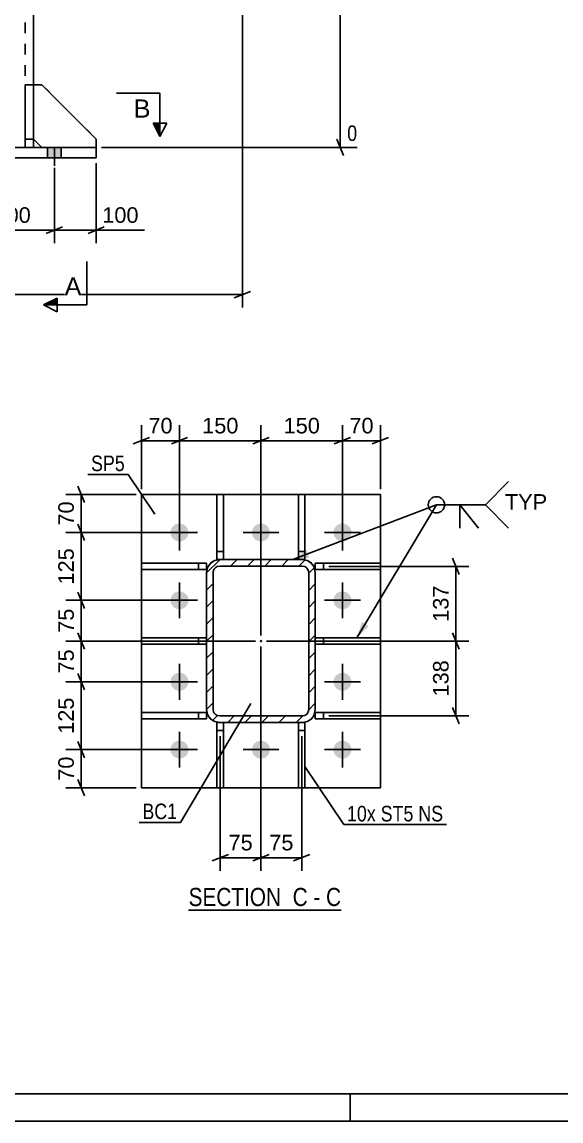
# Model space of a CAD drawing. Header units: millimetres. Extents: x 0 to 841, y 0 to 594.
# Drawn here: x 150.6 to 249.8, y 0 to 202.4 of the extents above; entities that cross this region are included whole.
import ezdxf

# ---------------------------------------------------------------- set-up
doc = ezdxf.new("R2010")
doc.units = ezdxf.units.MM
doc.linetypes.add('DXK_LINE_DOT2', pattern=[3.9198, 1.9599, -1.9599])
doc.linetypes.add('DXK_LINE_DOT3', pattern=[5.9187, 2.979, -0.9799, 0.9799, -0.9799])
doc.styles.add('Arial', font='ARIAL.TTF', dxfattribs={"height": 0.2})
doc.styles.add('Arial Narrow', font='ARIALN.TTF', dxfattribs={"height": 0.2})

# ---------------------------------------------------------------- blocks, each defined once
blk = doc.blocks.new('Unknown-275655210-1133')
at = {"color": 5, "linetype": 'Continuous'}
for p, q in [((5, 5), (836, 5)), ((211, 0), (211, 5)), ((0, 0), (841, 0))]:
    blk.add_line(p, q, dxfattribs=at)
blk = doc.blocks.new('Unknown-275655210-35 - 12402')
at = {"color": 6, "linetype": 'Continuous'}
blk.add_line((181.27, 38.84), (209.34, 38.84), dxfattribs=at)
at = {"color": 0, "linetype": 'Continuous'}
for points in [[(199.38, 39.59), (199.38, 43.09), (181.27, 43.09), (181.27, 39.59)], [(203.2, 39.59), (203.2, 43.09), (200.43, 43.09), (200.43, 39.59)], [(205.52, 39.59), (205.52, 43.09), (204.25, 43.09), (204.25, 39.59)], [(209.34, 39.59), (209.34, 43.09), (206.57, 43.09), (206.57, 39.59)]]:
    blk.add_wipeout(points, dxfattribs=at)
at = {"color": 7, "linetype": 'Continuous', "style": 'Arial Narrow'}
for s, p in [('SECTION ', (181.27, 39.59)), ('C', (200.43, 39.59)), ('C', (206.57, 39.59)), ('-', (204.25, 39.59))]:
    blk.add_text(s, height=3.34, dxfattribs=at).set_placement(p)
blk = doc.blocks.new('Part-275655210-1643 - 1429')
at = {"color": 7, "linetype": 'DXK_LINE_DOT2'}
for p, q in [((152.71, 180.83), (152.71, 190.83)), ((152.71, 190.83), (154.25, 190.83)), ((154.25, 190.83), (164.25, 180.83)), ((154.25, 179.29), (152.71, 180.83)), ((164.25, 180.83), (164.25, 179.29)), ((164.25, 179.29), (154.25, 179.29))]:
    blk.add_line(p, q, dxfattribs=at)
blk = doc.blocks.new('Part-275655210-1463 - 1429')
at = {"color": 2, "linetype": 'Continuous'}
for p, q in [((151.17, 190.83), (151.17, 179.29)), ((151.17, 190.83), (152.71, 190.83)), ((152.71, 190.83), (152.71, 179.29)), ((152.71, 180.83), (151.17, 180.83)), ((151.17, 179.29), (152.71, 179.29))]:
    blk.add_line(p, q, dxfattribs=at)
blk = doc.blocks.new('Part-275655210-1464 - 1429')
at = {"color": 2, "linetype": 'Continuous'}
for p, q in [((154.25, 190.83), (152.71, 190.83)), ((164.25, 180.83), (154.25, 190.83)), ((154.25, 179.29), (152.71, 180.83)), ((164.25, 180.83), (164.25, 179.29))]:
    blk.add_line(p, q, dxfattribs=at)
at = {"color": 7, "linetype": 'DXK_LINE_DOT2'}
for p, q in [((152.71, 180.83), (152.71, 190.83)), ((164.25, 179.29), (154.25, 179.29))]:
    blk.add_line(p, q, dxfattribs=at)
blk = doc.blocks.new('Part-275655210-1483 - 1429')
at = {"color": 2, "linetype": 'Continuous'}
for p, q in [((102.71, 177.37), (102.71, 179.29)), ((102.71, 179.29), (164.25, 179.29)), ((164.25, 179.29), (164.25, 177.37)), ((164.25, 177.37), (102.71, 177.37))]:
    blk.add_line(p, q, dxfattribs=at)
blk = doc.blocks.new('Part-275655210-1484 - 1429')
at = {"color": 7, "linetype": 'DXK_LINE_DOT2'}
for p, q in [((151.17, 206.22), (151.17, 179.29)), ((152.71, 190.83), (152.71, 179.29)), ((152.71, 179.29), (114.25, 179.29))]:
    blk.add_line(p, q, dxfattribs=at)
at = {"color": 2, "linetype": 'Continuous'}
blk.add_line((152.71, 206.22), (152.71, 190.83), dxfattribs=at)
blk = doc.blocks.new('Bolt-275655210-1491 - 1429')
at = {"linetype": 'Continuous'}
for points in [[(111.67, 179.29), (109.13, 179.29), (109.13, 177.37), (111.67, 177.37)], [(111.67, 179.29), (109.13, 179.29), (109.13, 177.37), (111.67, 177.37)], [(111.67, 179.29), (109.13, 179.29), (109.13, 177.37), (111.67, 177.37)], [(111.67, 179.29), (109.13, 179.29), (109.13, 177.37), (111.67, 177.37)], [(127.05, 179.29), (124.51, 179.29), (124.51, 177.37), (127.05, 177.37)], [(127.05, 179.29), (124.51, 179.29), (124.51, 177.37), (127.05, 177.37)], [(142.44, 179.29), (139.9, 179.29), (139.9, 177.37), (142.44, 177.37)], [(142.44, 179.29), (139.9, 179.29), (139.9, 177.37), (142.44, 177.37)], [(157.82, 179.29), (155.28, 179.29), (155.28, 177.37), (157.82, 177.37)], [(157.82, 179.29), (155.28, 179.29), (155.28, 177.37), (157.82, 177.37)], [(157.82, 179.29), (155.28, 179.29), (155.28, 177.37), (157.82, 177.37)], [(157.82, 179.29), (155.28, 179.29), (155.28, 177.37), (157.82, 177.37)]]:
    blk.add_hatch(color=1, dxfattribs=at).paths.add_polyline_path(points)
at = {"color": 1, "linetype": 'Continuous'}
for p, q in [((109.13, 177.37), (109.13, 179.29)), ((109.13, 177.37), (109.13, 179.29)), ((109.13, 177.37), (109.13, 179.29)), ((109.13, 177.37), (109.13, 179.29)), ((110.4, 175.91), (110.4, 179.29)), ((110.4, 175.91), (110.4, 179.29)), ((110.4, 175.91), (110.4, 179.29)), ((110.4, 175.91), (110.4, 179.29)), ((111.67, 177.37), (111.67, 179.29)), ((111.67, 177.37), (111.67, 179.29)), ((111.67, 177.37), (111.67, 179.29)), ((111.67, 177.37), (111.67, 179.29)), ((124.51, 177.37), (124.51, 179.29)), ((124.51, 177.37), (124.51, 179.29)), ((125.78, 175.91), (125.78, 179.29)), ((125.78, 175.91), (125.78, 179.29)), ((127.05, 177.37), (127.05, 179.29)), ((127.05, 177.37), (127.05, 179.29)), ((139.9, 177.37), (139.9, 179.29)), ((139.9, 177.37), (139.9, 179.29)), ((141.17, 175.91), (141.17, 179.29)), ((141.17, 175.91), (141.17, 179.29)), ((142.44, 177.37), (142.44, 179.29)), ((142.44, 177.37), (142.44, 179.29)), ((155.28, 177.37), (155.28, 179.29)), ((155.28, 177.37), (155.28, 179.29)), ((155.28, 177.37), (155.28, 179.29)), ((155.28, 177.37), (155.28, 179.29)), ((156.55, 175.91), (156.55, 179.29)), ((156.55, 175.91), (156.55, 179.29)), ((156.55, 175.91), (156.55, 179.29)), ((156.55, 175.91), (156.55, 179.29)), ((157.82, 177.37), (157.82, 179.29)), ((157.82, 177.37), (157.82, 179.29)), ((157.82, 177.37), (157.82, 179.29)), ((157.82, 177.37), (157.82, 179.29))]:
    blk.add_line(p, q, dxfattribs=at)
blk = doc.blocks.new('Part-275655210-1644 - 1429')
at = {"color": 7, "linetype": 'DXK_LINE_DOT2'}
for p, q in [((151.17, 179.29), (151.17, 190.83)), ((151.17, 190.83), (152.71, 190.83)), ((152.71, 190.83), (152.71, 179.29)), ((152.71, 180.83), (151.17, 180.83)), ((152.71, 179.29), (151.17, 179.29))]:
    blk.add_line(p, q, dxfattribs=at)
blk = doc.blocks.new('Part-275655210-12427 - 12402')
at = {"color": 2, "linetype": 'Continuous'}
for p, q in [((201.49, 73.39), (201.49, 61.39)), ((202.69, 73.39), (202.19, 73.39)), ((202.69, 73.39), (202.69, 61.39)), ((202.69, 61.39), (201.49, 61.39))]:
    blk.add_line(p, q, dxfattribs=at)
at = {"color": 7, "linetype": 'DXK_LINE_DOT2'}
for p, q in [((202.19, 73.39), (201.49, 73.39)), ((201.49, 71.89), (202.69, 71.89))]:
    blk.add_line(p, q, dxfattribs=at)
blk = doc.blocks.new('Part-275655210-12435 - 12402')
at = {"color": 2, "linetype": 'Continuous'}
for p, q in [((216.59, 102.74), (204.59, 102.74)), ((204.59, 101.54), (204.59, 102.74)), ((216.59, 101.54), (204.59, 101.54)), ((216.59, 102.74), (216.59, 101.54))]:
    blk.add_line(p, q, dxfattribs=at)
at = {"color": 7, "linetype": 'DXK_LINE_DOT2'}
blk.add_line((206.09, 101.54), (206.09, 102.74), dxfattribs=at)
blk = doc.blocks.new('Part-275655210-12431 - 12402')
at = {"color": 2, "linetype": 'Continuous'}
for p, q in [((172.59, 87.79), (172.59, 88.99)), ((172.59, 88.99), (184.59, 88.99)), ((172.59, 87.79), (184.59, 87.79))]:
    blk.add_line(p, q, dxfattribs=at)
at = {"color": 7, "linetype": 'DXK_LINE_DOT2'}
for p, q in [((183.09, 87.79), (183.09, 88.99)), ((184.59, 88.99), (184.59, 87.79))]:
    blk.add_line(p, q, dxfattribs=at)
blk = doc.blocks.new('Part-275655210-12407 - 12402')
at = {"linetype": 'Continuous'}
h = blk.add_hatch(dxfattribs=at)
h.set_pattern_fill('', scale=0.7, style=0, pattern_type=0)
h.set_pattern_definition([(45, (184.5912, 75.7863), (-1.57154, 1.57154), [])])
h.paths.add_polyline_path([(184.59, 100.99), (184.59, 75.79), (184.77, 74.87), (185.29, 74.09), (186.07, 73.57), (186.99, 73.39), (202.19, 73.39), (203.11, 73.57), (203.89, 74.09), (204.41, 74.87), (204.59, 75.79), (204.59, 100.99), (204.41, 101.9), (203.89, 102.68), (203.11, 103.2), (202.19, 103.39), (186.99, 103.39), (186.07, 103.2), (185.29, 102.68), (184.77, 101.9)])
h.paths.add_polyline_path([(186.14, 101.83), (186.53, 102.09), (186.99, 102.19), (202.19, 102.19), (202.65, 102.09), (203.04, 101.83), (203.3, 101.45), (203.39, 100.99), (203.39, 75.79), (203.3, 75.33), (203.04, 74.94), (202.65, 74.68), (202.19, 74.59), (186.99, 74.59), (186.53, 74.68), (186.14, 74.94), (185.88, 75.33), (185.79, 75.79), (185.79, 100.99), (185.88, 101.45)])
blk.add_hatch(color=246, dxfattribs=at).paths.add_polyline_path([(194.59, 88.29, -1), (194.59, 88.49, -1)])
at = {"color": 7, "linetype": 'DXK_LINE_DOT2'}
for p, q in [((186.07, 103.2), (186.99, 103.39)), ((186.99, 103.39), (202.19, 103.39)), ((202.19, 103.39), (203.11, 103.2)), ((184.59, 100.99), (184.77, 101.9)), ((185.88, 101.45), (185.79, 100.99)), ((186.99, 102.19), (186.53, 102.09)), ((186.99, 102.19), (202.19, 102.19)), ((202.65, 102.09), (202.19, 102.19)), ((203.39, 100.99), (203.3, 101.45)), ((204.41, 101.9), (204.59, 100.99)), ((184.59, 100.99), (184.59, 75.79)), ((185.79, 75.79), (185.79, 100.99)), ((203.39, 75.79), (203.39, 100.99)), ((204.59, 100.99), (204.59, 75.79)), ((184.77, 74.87), (184.59, 75.79)), ((185.79, 75.79), (185.88, 75.33)), ((203.3, 75.33), (203.39, 75.79)), ((204.59, 75.79), (204.41, 74.87)), ((186.99, 73.39), (186.07, 73.57)), ((186.53, 74.68), (186.99, 74.59)), ((186.99, 74.59), (202.19, 74.59)), ((186.99, 73.39), (202.19, 73.39)), ((202.19, 74.59), (202.65, 74.68)), ((203.11, 73.57), (202.19, 73.39))]:
    blk.add_line(p, q, dxfattribs=at)
at = {"color": 2, "linetype": 'Continuous'}
for p, q in [((186.99, 103.39), (186.07, 103.2)), ((186.99, 103.39), (202.19, 103.39)), ((203.11, 103.2), (202.19, 103.39)), ((184.77, 101.9), (184.59, 100.99)), ((185.79, 100.99), (185.88, 101.45)), ((186.53, 102.09), (186.99, 102.19)), ((186.99, 102.19), (202.19, 102.19)), ((202.19, 102.19), (202.65, 102.09)), ((203.3, 101.45), (203.39, 100.99)), ((204.59, 100.99), (204.41, 101.9)), ((184.59, 75.79), (184.59, 100.99)), ((185.79, 75.79), (185.79, 100.99)), ((203.39, 75.79), (203.39, 100.99)), ((204.59, 75.79), (204.59, 100.99)), ((184.59, 75.79), (184.77, 74.87)), ((185.88, 75.33), (185.79, 75.79)), ((203.39, 75.79), (203.3, 75.33)), ((204.41, 74.87), (204.59, 75.79)), ((186.07, 73.57), (186.99, 73.39)), ((186.99, 74.59), (186.53, 74.68)), ((186.99, 74.59), (202.19, 74.59)), ((186.99, 73.39), (202.19, 73.39)), ((202.65, 74.68), (202.19, 74.59)), ((202.19, 73.39), (203.11, 73.57))]:
    blk.add_line(p, q, dxfattribs=at)
at = {"color": 7, "linetype": 'DXK_LINE_DOT3'}
blk.add_line((194.59, 88.39), (194.59, 88.39), dxfattribs=at)
at = {"color": 246, "linetype": 'DXK_LINE_DOT2'}
blk.add_line((194.59, 88.39), (194.59, 88.39), dxfattribs=at)
at = {"color": 246, "linetype": 'Continuous'}
blk.add_circle((194.59, 88.39), 0.1, dxfattribs=at)
at = {"color": 7, "linetype": 'DXK_LINE_DOT2'}
for centre, radius, start, end in [((186.99, 100.99), 2.4, 112.5, 157.5), ((186.99, 100.99), 1.2, 112.5, 157.5), ((202.19, 100.99), 1.2, 22.5, 67.5), ((202.19, 100.99), 2.4, 22.5, 67.5), ((186.99, 75.79), 1.2, 202.5, 247.5), ((202.19, 75.79), 1.2, 292.5, 337.5), ((186.99, 75.79), 2.4, 202.5, 247.5), ((202.19, 75.79), 2.4, 292.5, 337.5)]:
    blk.add_arc(centre, radius, start, end, dxfattribs=at)
at = {"color": 2, "linetype": 'Continuous'}
for centre, radius, start, end in [((186.99, 100.99), 2.4, 112.5, 157.5), ((186.99, 100.99), 1.2, 112.5, 157.5), ((202.19, 100.99), 1.2, 22.5, 67.5), ((202.19, 100.99), 2.4, 22.5, 67.5), ((186.99, 75.79), 1.2, 202.5, 247.5), ((202.19, 75.79), 1.2, 292.5, 337.5), ((186.99, 75.79), 2.4, 202.5, 247.5), ((202.19, 75.79), 2.4, 292.5, 337.5)]:
    blk.add_arc(centre, radius, start, end, dxfattribs=at)
blk = doc.blocks.new('Part-275655210-12409 - 12402')
at = {"color": 2, "linetype": 'Continuous'}
for p, q in [((172.59, 61.39), (172.59, 115.39)), ((216.59, 115.39), (172.59, 115.39)), ((216.59, 61.39), (216.59, 115.39)), ((216.59, 61.39), (172.59, 61.39))]:
    blk.add_line(p, q, dxfattribs=at)
blk = doc.blocks.new('Part-275655210-12428 - 12402')
at = {"color": 2, "linetype": 'Continuous'}
for p, q in [((186.49, 61.39), (186.49, 73.39)), ((186.49, 73.39), (186.99, 73.39)), ((187.69, 73.39), (187.69, 61.39)), ((187.69, 61.39), (186.49, 61.39))]:
    blk.add_line(p, q, dxfattribs=at)
at = {"color": 7, "linetype": 'DXK_LINE_DOT2'}
for p, q in [((186.99, 73.39), (187.69, 73.39)), ((186.49, 71.89), (187.69, 71.89))]:
    blk.add_line(p, q, dxfattribs=at)
blk = doc.blocks.new('Part-275655210-12429 - 12402')
at = {"color": 2, "linetype": 'Continuous'}
for p, q in [((201.49, 103.39), (201.49, 115.39)), ((201.49, 115.39), (202.69, 115.39)), ((202.69, 115.39), (202.69, 103.39)), ((202.69, 103.39), (202.19, 103.39))]:
    blk.add_line(p, q, dxfattribs=at)
at = {"color": 7, "linetype": 'DXK_LINE_DOT2'}
for p, q in [((201.49, 104.89), (202.69, 104.89)), ((202.19, 103.39), (201.49, 103.39))]:
    blk.add_line(p, q, dxfattribs=at)
blk = doc.blocks.new('Part-275655210-12430 - 12402')
at = {"color": 2, "linetype": 'Continuous'}
for p, q in [((186.49, 103.39), (186.49, 115.39)), ((186.49, 115.39), (187.69, 115.39)), ((187.69, 115.39), (187.69, 103.39)), ((186.49, 103.39), (186.99, 103.39))]:
    blk.add_line(p, q, dxfattribs=at)
at = {"color": 7, "linetype": 'DXK_LINE_DOT2'}
for p, q in [((186.49, 104.89), (187.69, 104.89)), ((186.99, 103.39), (187.69, 103.39))]:
    blk.add_line(p, q, dxfattribs=at)
blk = doc.blocks.new('Part-275655210-12432 - 12402')
at = {"color": 2, "linetype": 'Continuous'}
for p, q in [((172.59, 101.54), (172.59, 102.74)), ((172.59, 102.74), (184.59, 102.74)), ((172.59, 101.54), (184.59, 101.54)), ((184.59, 102.74), (184.59, 101.54))]:
    blk.add_line(p, q, dxfattribs=at)
at = {"color": 7, "linetype": 'DXK_LINE_DOT2'}
blk.add_line((183.09, 101.54), (183.09, 102.74), dxfattribs=at)
blk = doc.blocks.new('Part-275655210-12433 - 12402')
at = {"color": 2, "linetype": 'Continuous'}
for p, q in [((172.59, 74.04), (172.59, 75.24)), ((172.59, 75.24), (184.59, 75.24)), ((184.59, 75.24), (184.59, 74.04)), ((172.59, 74.04), (184.59, 74.04))]:
    blk.add_line(p, q, dxfattribs=at)
at = {"color": 7, "linetype": 'DXK_LINE_DOT2'}
blk.add_line((183.09, 74.04), (183.09, 75.24), dxfattribs=at)
blk = doc.blocks.new('Part-275655210-12434 - 12402')
at = {"color": 2, "linetype": 'Continuous'}
for p, q in [((216.59, 88.99), (204.59, 88.99)), ((216.59, 87.79), (204.59, 87.79)), ((216.59, 88.99), (216.59, 87.79))]:
    blk.add_line(p, q, dxfattribs=at)
at = {"color": 7, "linetype": 'DXK_LINE_DOT2'}
for p, q in [((204.59, 88.99), (204.59, 87.79)), ((206.09, 87.79), (206.09, 88.99))]:
    blk.add_line(p, q, dxfattribs=at)
blk = doc.blocks.new('Part-275655210-12436 - 12402')
at = {"color": 2, "linetype": 'Continuous'}
for p, q in [((216.59, 75.24), (204.59, 75.24)), ((204.59, 74.04), (204.59, 75.24)), ((216.59, 75.24), (216.59, 74.04)), ((216.59, 74.04), (204.59, 74.04))]:
    blk.add_line(p, q, dxfattribs=at)
at = {"color": 7, "linetype": 'DXK_LINE_DOT2'}
blk.add_line((206.09, 74.04), (206.09, 75.24), dxfattribs=at)
blk = doc.blocks.new('Bolt-275655210-12481 - 12402')
at = {"linetype": 'Continuous'}
for points in [[(177.94, 108.39, -1), (181.24, 108.39, -1)], [(192.94, 108.39, -1), (196.24, 108.39, -1)], [(207.94, 108.39, -1), (211.24, 108.39, -1)], [(177.94, 95.89, -1), (181.24, 95.89, -1)], [(207.94, 95.89, -1), (211.24, 95.89, -1)], [(177.94, 80.89, -1), (181.24, 80.89, -1)], [(207.94, 80.89, -1), (211.24, 80.89, -1)], [(177.94, 68.39, -1), (181.24, 68.39, -1)], [(192.94, 68.39, -1), (196.24, 68.39, -1)], [(207.94, 68.39, -1), (211.24, 68.39, -1)]]:
    blk.add_hatch(color=1, dxfattribs=at).paths.add_polyline_path(points)
at = {"color": 1, "linetype": 'Continuous'}
for p, q in [((179.59, 105.09), (179.59, 111.69)), ((194.59, 105.09), (194.59, 111.69)), ((209.59, 105.09), (209.59, 111.69)), ((182.89, 108.39), (176.29, 108.39)), ((197.89, 108.39), (191.29, 108.39)), ((212.89, 108.39), (206.29, 108.39)), ((179.59, 92.59), (179.59, 99.19)), ((209.59, 92.59), (209.59, 99.19)), ((182.89, 95.89), (176.29, 95.89)), ((212.89, 95.89), (206.29, 95.89)), ((179.59, 77.59), (179.59, 84.19)), ((209.59, 77.59), (209.59, 84.19)), ((182.89, 80.89), (176.29, 80.89)), ((212.89, 80.89), (206.29, 80.89)), ((179.59, 65.09), (179.59, 71.69)), ((194.59, 65.09), (194.59, 71.69)), ((209.59, 65.09), (209.59, 71.69)), ((182.89, 68.39), (176.29, 68.39)), ((197.89, 68.39), (191.29, 68.39)), ((212.89, 68.39), (206.29, 68.39))]:
    blk.add_line(p, q, dxfattribs=at)
blk = doc.blocks.new('StraightDimension-275655210-2050 - 1429')
at = {"color": 7, "linetype": 'Continuous'}
for p, q in [((191.17, 250.31), (191.17, 149.79)), ((75.78, 229.54), (75.78, 149.79)), ((77.28, 152.79), (74.28, 151.59)), ((75.78, 152.19), (191.17, 152.19)), ((189.67, 151.59), (192.67, 152.79))]:
    blk.add_line(p, q, dxfattribs=at)
at = {"color": 0}
blk.add_wipeout([(137.73, 152.94), (137.73, 157.14), (129.22, 157.14), (129.22, 152.94)], dxfattribs=at)
at = {"color": 3, "style": 'Arial Narrow'}
blk.add_text('1500', height=2.863, dxfattribs=at).set_placement((129.82, 153.54))
blk = doc.blocks.new('StraightDimension-275655210-11673 - 1429')
at = {"color": 7, "linetype": 'Continuous'}
for p, q in [((164.25, 176.37), (164.25, 161.66)), ((156.55, 175.56), (156.55, 161.66)), ((155.05, 163.46), (158.05, 164.66)), ((156.55, 164.06), (164.25, 164.06)), ((165.75, 164.66), (162.75, 163.46))]:
    blk.add_line(p, q, dxfattribs=at)
at = {"color": 0}
blk.add_wipeout([(172.64, 164.81), (172.64, 169.01), (164.77, 169.01), (164.77, 164.81)], dxfattribs=at)
at = {"color": 7, "linetype": 'Continuous'}
blk.add_line((164.25, 164.06), (173.17, 164.06), dxfattribs=at)
blk.add_line((164.25, 164.06), (173.17, 164.06), dxfattribs=at)
at = {"color": 3, "style": 'Arial'}
blk.add_text('100', height=2.865, dxfattribs=at).set_placement((165.37, 165.41))
blk = doc.blocks.new('StraightDimension-275655210-11674 - 1429')
at = {"color": 7, "linetype": 'Continuous'}
for p, q in [((141.17, 175.56), (141.17, 161.66)), ((156.55, 175.56), (156.55, 161.66)), ((142.67, 164.66), (139.67, 163.46)), ((141.17, 164.06), (156.55, 164.06)), ((155.05, 163.46), (158.05, 164.66))]:
    blk.add_line(p, q, dxfattribs=at)
at = {"color": 0}
blk.add_wipeout([(152.8, 164.81), (152.8, 169.01), (144.93, 169.01), (144.93, 164.81)], dxfattribs=at)
at = {"color": 3, "style": 'Arial'}
blk.add_text('200', height=2.865, dxfattribs=at).set_placement((145.53, 165.41))
blk = doc.blocks.new('StraightDimension-275655210-11856 - 1429')
at = {"color": 7, "linetype": 'Continuous'}
for p, q in [((209.77, 238.27), (208.57, 241.27)), ((190.25, 239.77), (219.61, 239.77)), ((209.17, 179.29), (209.17, 239.77)), ((208.57, 180.79), (209.77, 177.79)), ((165.25, 179.29), (212.3, 179.29))]:
    blk.add_line(p, q, dxfattribs=at)
at = {"color": 0, "linetype": 'Continuous'}
for points in [[(220.21, 240.37), (220.21, 244.57), (209.87, 244.57), (209.87, 240.37)], [(212.9, 179.89), (212.9, 184.09), (209.87, 184.09), (209.87, 179.89)]]:
    blk.add_wipeout(points, dxfattribs=at)
at = {"color": 0}
blk.add_wipeout([(208.42, 214.7), (204.22, 214.7), (204.22, 204.36), (208.42, 204.36)], dxfattribs=at)
at = {"color": 3, "linetype": 'Continuous', "style": 'Arial Narrow'}
for s, height, p in [('11022', 2.863, (210.47, 240.97)), ('0', 2.86, (210.47, 180.49))]:
    blk.add_text(s, height=height, dxfattribs=at).set_placement(p)
at = {"color": 3, "style": 'Arial Narrow'}
blk.add_text('11022', height=2.863, rotation=90.0002, dxfattribs=at).set_placement((207.82, 204.96))
blk = doc.blocks.new('StraightDimension-275655210-13582 - 12402')
at = {"color": 7, "linetype": 'Continuous'}
for p, q in [((231.08, 100.64), (229.88, 103.64)), ((207.09, 102.14), (232.88, 102.14)), ((230.48, 88.39), (230.48, 102.14)), ((229.88, 89.89), (231.08, 86.89)), ((195.59, 88.39), (232.88, 88.39))]:
    blk.add_line(p, q, dxfattribs=at)
at = {"color": 0}
blk.add_wipeout([(229.73, 99.2), (225.53, 99.2), (225.53, 91.33), (229.73, 91.33)], dxfattribs=at)
at = {"color": 3, "style": 'Arial'}
blk.add_text('137', height=2.865, rotation=90.0002, dxfattribs=at).set_placement((229.13, 91.93))
blk = doc.blocks.new('StraightDimension-275655210-17144 - 12402')
at = {"color": 7, "linetype": 'Continuous'}
for p, q in [((171.59, 115.39), (158.64, 115.39)), ((160.89, 116.89), (162.09, 113.89)), ((161.49, 108.39), (161.49, 115.39)), ((162.09, 106.89), (160.89, 109.89)), ((178.59, 108.39), (158.64, 108.39))]:
    blk.add_line(p, q, dxfattribs=at)
at = {"color": 0}
blk.add_wipeout([(160.74, 114.71), (156.54, 114.71), (156.54, 109.06), (160.74, 109.06)], dxfattribs=at)
at = {"color": 3, "style": 'Arial'}
blk.add_text('70', height=2.865, rotation=90.0002, dxfattribs=at).set_placement((160.14, 109.66))
blk = doc.blocks.new('StraightDimension-275655210-13469 - 12402')
at = {"color": 7, "linetype": 'Continuous'}
for p, q in [((194.59, 87.39), (194.59, 46.09)), ((202.09, 70.89), (202.09, 46.09)), ((193.09, 47.89), (196.09, 49.09)), ((203.59, 49.09), (200.59, 47.89)), ((194.59, 48.49), (202.09, 48.49))]:
    blk.add_line(p, q, dxfattribs=at)
at = {"color": 0}
blk.add_wipeout([(201.16, 49.24), (201.16, 53.44), (195.52, 53.44), (195.52, 49.24)], dxfattribs=at)
at = {"color": 3, "style": 'Arial'}
blk.add_text('75', height=2.865, dxfattribs=at).set_placement((196.12, 49.84))
blk = doc.blocks.new('StraightDimension-275655210-13540 - 12402')
at = {"color": 7, "linetype": 'Continuous'}
for p, q in [((194.59, 89.39), (194.59, 128.13)), ((209.59, 109.39), (209.59, 128.13)), ((196.09, 125.88), (193.09, 124.68)), ((208.09, 124.68), (211.09, 125.88)), ((194.59, 125.28), (209.59, 125.28))]:
    blk.add_line(p, q, dxfattribs=at)
at = {"color": 0}
blk.add_wipeout([(206.03, 126.03), (206.03, 130.23), (198.16, 130.23), (198.16, 126.03)], dxfattribs=at)
at = {"color": 3, "style": 'Arial'}
blk.add_text('150', height=2.865, dxfattribs=at).set_placement((198.76, 126.63))
blk = doc.blocks.new('StraightDimension-275655210-13541 - 12402')
at = {"color": 7, "linetype": 'Continuous'}
for p, q in [((179.59, 109.39), (179.59, 128.13)), ((194.59, 89.39), (194.59, 128.13)), ((181.09, 125.88), (178.09, 124.68)), ((193.09, 124.68), (196.09, 125.88)), ((179.59, 125.28), (194.59, 125.28))]:
    blk.add_line(p, q, dxfattribs=at)
at = {"color": 0}
blk.add_wipeout([(191.03, 126.03), (191.03, 130.23), (183.16, 130.23), (183.16, 126.03)], dxfattribs=at)
at = {"color": 3, "style": 'Arial'}
blk.add_text('150', height=2.865, dxfattribs=at).set_placement((183.76, 126.63))
blk = doc.blocks.new('StraightDimension-275655210-13470 - 12402')
at = {"color": 7, "linetype": 'Continuous'}
for p, q in [((194.59, 87.39), (194.59, 46.09)), ((187.09, 70.89), (187.09, 46.09)), ((185.59, 47.89), (188.59, 49.09)), ((196.09, 49.09), (193.09, 47.89)), ((187.09, 48.49), (194.59, 48.49))]:
    blk.add_line(p, q, dxfattribs=at)
at = {"color": 0}
blk.add_wipeout([(193.66, 49.24), (193.66, 53.44), (188.02, 53.44), (188.02, 49.24)], dxfattribs=at)
at = {"color": 3, "style": 'Arial'}
blk.add_text('75', height=2.865, dxfattribs=at).set_placement((188.62, 49.84))
blk = doc.blocks.new('StraightDimension-275655210-13539 - 12402')
at = {"color": 7, "linetype": 'Continuous'}
for p, q in [((209.59, 109.39), (209.59, 128.13)), ((216.59, 116.39), (216.59, 128.13)), ((208.09, 124.68), (211.09, 125.88)), ((218.09, 125.88), (215.09, 124.68)), ((209.59, 125.28), (216.59, 125.28))]:
    blk.add_line(p, q, dxfattribs=at)
at = {"color": 0}
blk.add_wipeout([(215.91, 126.03), (215.91, 130.23), (210.27, 130.23), (210.27, 126.03)], dxfattribs=at)
at = {"color": 3, "style": 'Arial'}
blk.add_text('70', height=2.865, dxfattribs=at).set_placement((210.87, 126.63))
blk = doc.blocks.new('StraightDimension-275655210-13542 - 12402')
at = {"color": 7, "linetype": 'Continuous'}
for p, q in [((172.59, 116.39), (172.59, 128.13)), ((179.59, 109.39), (179.59, 128.13)), ((171.09, 124.68), (174.09, 125.88)), ((181.09, 125.88), (178.09, 124.68)), ((172.59, 125.28), (179.59, 125.28))]:
    blk.add_line(p, q, dxfattribs=at)
at = {"color": 0}
blk.add_wipeout([(178.91, 126.03), (178.91, 130.23), (173.27, 130.23), (173.27, 126.03)], dxfattribs=at)
at = {"color": 3, "style": 'Arial'}
blk.add_text('70', height=2.865, dxfattribs=at).set_placement((173.87, 126.63))
blk = doc.blocks.new('StraightDimension-275655210-13583 - 12402')
at = {"color": 7, "linetype": 'Continuous'}
for p, q in [((231.08, 86.89), (229.88, 89.89)), ((195.59, 88.39), (232.88, 88.39)), ((230.48, 74.64), (230.48, 88.39)), ((229.88, 76.14), (231.08, 73.14)), ((207.09, 74.64), (232.88, 74.64))]:
    blk.add_line(p, q, dxfattribs=at)
at = {"color": 0}
blk.add_wipeout([(229.73, 85.45), (225.53, 85.45), (225.53, 77.58), (229.73, 77.58)], dxfattribs=at)
at = {"color": 3, "style": 'Arial'}
blk.add_text('138', height=2.865, rotation=90.0002, dxfattribs=at).set_placement((229.13, 78.18))
blk = doc.blocks.new('StraightDimension-275655210-17145 - 12402')
at = {"color": 7, "linetype": 'Continuous'}
for p, q in [((162.09, 106.89), (160.89, 109.89)), ((178.59, 108.39), (158.64, 108.39)), ((161.49, 95.89), (161.49, 108.39)), ((160.89, 97.39), (162.09, 94.39)), ((178.59, 95.89), (158.64, 95.89))]:
    blk.add_line(p, q, dxfattribs=at)
at = {"color": 0}
blk.add_wipeout([(160.74, 106.07), (156.54, 106.07), (156.54, 98.2), (160.74, 98.2)], dxfattribs=at)
at = {"color": 3, "style": 'Arial'}
blk.add_text('125', height=2.865, rotation=90.0002, dxfattribs=at).set_placement((160.14, 98.8))
blk = doc.blocks.new('StraightDimension-275655210-17146 - 12402')
at = {"color": 7, "linetype": 'Continuous'}
for p, q in [((160.89, 97.39), (162.09, 94.39)), ((178.59, 95.89), (158.64, 95.89)), ((161.49, 88.39), (161.49, 95.89)), ((162.09, 86.89), (160.89, 89.89)), ((193.59, 88.39), (158.64, 88.39))]:
    blk.add_line(p, q, dxfattribs=at)
at = {"color": 0}
blk.add_wipeout([(160.74, 94.96), (156.54, 94.96), (156.54, 89.31), (160.74, 89.31)], dxfattribs=at)
at = {"color": 3, "style": 'Arial'}
blk.add_text('75', height=2.865, rotation=90.0002, dxfattribs=at).set_placement((160.14, 89.91))
blk = doc.blocks.new('StraightDimension-275655210-17147 - 12402')
at = {"color": 7, "linetype": 'Continuous'}
for p, q in [((160.89, 89.89), (162.09, 86.89)), ((193.59, 88.39), (158.64, 88.39)), ((161.49, 80.89), (161.49, 88.39)), ((162.09, 79.39), (160.89, 82.39)), ((178.59, 80.89), (158.64, 80.89))]:
    blk.add_line(p, q, dxfattribs=at)
at = {"color": 0}
blk.add_wipeout([(160.74, 87.46), (156.54, 87.46), (156.54, 81.81), (160.74, 81.81)], dxfattribs=at)
at = {"color": 3, "style": 'Arial'}
blk.add_text('75', height=2.865, rotation=90.0002, dxfattribs=at).set_placement((160.14, 82.41))
blk = doc.blocks.new('StraightDimension-275655210-17148 - 12402')
at = {"color": 7, "linetype": 'Continuous'}
for p, q in [((160.89, 82.39), (162.09, 79.39)), ((178.59, 80.89), (158.64, 80.89)), ((161.49, 68.39), (161.49, 80.89)), ((162.09, 66.89), (160.89, 69.89)), ((178.59, 68.39), (158.64, 68.39))]:
    blk.add_line(p, q, dxfattribs=at)
at = {"color": 0}
blk.add_wipeout([(160.74, 78.57), (156.54, 78.57), (156.54, 70.7), (160.74, 70.7)], dxfattribs=at)
at = {"color": 3, "style": 'Arial'}
blk.add_text('125', height=2.865, rotation=90.0002, dxfattribs=at).set_placement((160.14, 71.3))
blk = doc.blocks.new('StraightDimension-275655210-17149 - 12402')
at = {"color": 7, "linetype": 'Continuous'}
for p, q in [((160.89, 69.89), (162.09, 66.89)), ((178.59, 68.39), (158.64, 68.39)), ((161.49, 61.39), (161.49, 68.39)), ((162.09, 59.89), (160.89, 62.89)), ((171.59, 61.39), (158.64, 61.39))]:
    blk.add_line(p, q, dxfattribs=at)
at = {"color": 0}
blk.add_wipeout([(160.74, 67.71), (156.54, 67.71), (156.54, 62.06), (160.74, 62.06)], dxfattribs=at)
at = {"color": 3, "style": 'Arial'}
blk.add_text('70', height=2.865, rotation=90.0002, dxfattribs=at).set_placement((160.14, 62.66))
blk = doc.blocks.new('SectionMark-275655210-11989 - 1429')
at = {"color": 6, "linetype": 'Continuous'}
for p, q in [((83.16, 189.29), (83.16, 181.29)), ((176, 189.29), (176, 181.29)), ((83.16, 181.29), (81.91, 183.79)), ((177.25, 183.79), (176, 181.29))]:
    blk.add_line(p, q, dxfattribs=at)
at = {"color": 0, "linetype": 'Continuous'}
for points in [[(88.02, 184.79), (88.02, 188.29), (84.91, 188.29), (84.91, 184.79)], [(174.25, 184.79), (174.25, 188.29), (171.14, 188.29), (171.14, 184.79)]]:
    blk.add_wipeout(points, dxfattribs=at)
at = {"linetype": 'Continuous'}
for points in [[(83.16, 183.79), (84.41, 183.79), (83.16, 181.29)], [(174.75, 183.79), (176, 183.79), (176, 181.29)]]:
    blk.add_hatch(color=6, dxfattribs=at).paths.add_polyline_path(points)
at = {"color": 6, "linetype": 'Continuous'}
for p, q in [((83.16, 189.29), (91.16, 189.29)), ((176, 189.29), (168, 189.29)), ((84.41, 183.79), (81.91, 183.79)), ((83.16, 181.29), (84.41, 183.79)), ((174.75, 183.79), (177.25, 183.79)), ((176, 181.29), (174.75, 183.79))]:
    blk.add_line(p, q, dxfattribs=at)
at = {"color": 3, "linetype": 'Continuous', "style": 'Arial'}
for p in [(84.91, 184.79), (171.14, 184.79)]:
    blk.add_text('B', height=3.34, dxfattribs=at).set_placement(p)
blk = doc.blocks.new('SectionMark-275655210-2109 - 1429')
at = {"linetype": 'Continuous'}
blk.add_hatch(color=6, dxfattribs=at).paths.add_polyline_path([(157.05, 151.54), (157.05, 150.29), (154.55, 150.29)])
at = {"color": 6, "linetype": 'Continuous'}
for p, q in [((154.55, 150.29), (157.05, 151.54)), ((162.55, 150.29), (154.55, 150.29)), ((157.05, 149.04), (154.55, 150.29)), ((157.05, 151.54), (157.05, 149.04))]:
    blk.add_line(p, q, dxfattribs=at)
at = {"color": 0, "linetype": 'Continuous'}
blk.add_wipeout([(161.55, 152.04), (161.55, 155.54), (158.44, 155.54), (158.44, 152.04)], dxfattribs=at)
at = {"color": 6, "linetype": 'Continuous'}
blk.add_line((162.55, 150.29), (162.55, 158.29), dxfattribs=at)
at = {"color": 3, "linetype": 'Continuous', "style": 'Arial'}
blk.add_text('A', height=3.34, rotation=-0.0115, dxfattribs=at).set_placement((158.44, 152.04))
blk = doc.blocks.new('WeldMark-275655210-13718 - 12402')
at = {"linetype": 'Continuous'}
for points in [[(203.52, 103.75), (200.45, 103.39), (202.98, 105.16)], [(214.45, 91.18), (212.27, 88.99), (213.16, 91.95)]]:
    blk.add_hatch(color=30, dxfattribs=at).paths.add_polyline_path(points)
at = {"color": 30, "linetype": 'Continuous'}
for p, q in [((200.45, 103.39), (226.9, 113.48)), ((212.27, 88.99), (226.9, 113.48)), ((226.9, 113.48), (235.9, 113.48))]:
    blk.add_line(p, q, dxfattribs=at)
at = {"color": 3, "linetype": 'Continuous'}
for q in [(234.61, 109.19), (231.18, 109.19)]:
    blk.add_line((231.18, 113.48), q, dxfattribs=at)
for start, end in [(90, 270), (270, 90)]:
    blk.add_arc((226.9, 113.48), 1.5, start, end, dxfattribs=at)
at = {"color": 0, "linetype": 'Continuous'}
blk.add_wipeout([(247.27, 112.58), (247.27, 115.58), (239.5, 115.58), (239.5, 112.58)], dxfattribs=at)
blk.add_wipeout([(247.27, 112.58), (247.27, 115.58), (239.5, 115.58), (239.5, 112.58)], dxfattribs=at)
at = {"color": 3, "linetype": 'Continuous'}
for q in [(240.18, 117.76), (240.18, 109.19)]:
    blk.add_line((235.9, 113.48), q, dxfattribs=at)
at = {"color": 3, "linetype": 'Continuous', "style": 'Arial'}
blk.add_text('TYP', height=2.865, dxfattribs=at).set_placement((239.5, 112.58))
blk = doc.blocks.new('MarkSet-275655210-13448 - 12402')
at = {"color": 0}
blk.add_wipeout([(215.73, 55.18), (215.73, 58.18), (210.43, 58.18), (210.43, 55.18)], dxfattribs=at)
blk.add_wipeout([(215.73, 55.18), (215.73, 58.18), (210.43, 58.18), (210.43, 55.18)], dxfattribs=at)
at = {"color": 30, "linetype": 'Continuous'}
blk.add_line((202.69, 65.27), (209.83, 54.58), dxfattribs=at)
at = {"color": 0}
blk.add_wipeout([(222.66, 55.18), (222.66, 58.18), (216.63, 58.18), (216.63, 55.18)], dxfattribs=at)
blk.add_wipeout([(222.66, 55.18), (222.66, 58.18), (216.63, 58.18), (216.63, 55.18)], dxfattribs=at)
at = {"color": 3, "style": 'Arial Narrow'}
for s, p in [('10x', (210.43, 55.18)), ('ST5', (216.63, 55.18))]:
    blk.add_text(s, height=2.863, dxfattribs=at).set_placement(p)
at = {"color": 0}
blk.add_wipeout([(228.12, 55.18), (228.12, 58.18), (223.56, 58.18), (223.56, 55.18)], dxfattribs=at)
blk.add_wipeout([(228.12, 55.18), (228.12, 58.18), (223.56, 58.18), (223.56, 55.18)], dxfattribs=at)
at = {"color": 30, "linetype": 'Continuous'}
blk.add_line((209.83, 54.58), (228.72, 54.58), dxfattribs=at)
at = {"color": 3, "style": 'Arial Narrow'}
blk.add_text('NS', height=2.863, dxfattribs=at).set_placement((223.56, 55.18))
blk = doc.blocks.new('Mark-275655210-13791 - 12402')
at = {"color": 0}
blk.add_wipeout([(179.15, 55.59), (179.15, 58.59), (172.76, 58.59), (172.76, 55.59)], dxfattribs=at)
blk.add_wipeout([(179.15, 55.59), (179.15, 58.59), (172.76, 58.59), (172.76, 55.59)], dxfattribs=at)
at = {"color": 30, "linetype": 'Continuous'}
for p in [(192.73, 76.89), (172.16, 54.99)]:
    blk.add_line(p, (179.75, 54.99), dxfattribs=at)
at = {"color": 3, "style": 'Arial Narrow'}
blk.add_text('BC1', height=2.863, dxfattribs=at).set_placement((172.76, 55.59))
blk = doc.blocks.new('Mark-275655210-13794 - 12402')
at = {"color": 0}
blk.add_wipeout([(169.52, 119.69), (169.52, 122.69), (163.31, 122.69), (163.31, 119.69)], dxfattribs=at)
blk.add_wipeout([(169.52, 119.69), (169.52, 122.69), (163.31, 122.69), (163.31, 119.69)], dxfattribs=at)
at = {"color": 30, "linetype": 'Continuous'}
for p in [(162.71, 119.09), (175.04, 111.77)]:
    blk.add_line(p, (170.12, 119.09), dxfattribs=at)
at = {"color": 3, "style": 'Arial Narrow'}
blk.add_text('SP5', height=2.863, dxfattribs=at).set_placement((163.31, 119.69))

msp = doc.modelspace()

# ---------------------------------------------------------------- block references
for name in ['Unknown-275655210-1133', 'Part-275655210-1484 - 1429', 'Part-275655210-1463 - 1429', 'Part-275655210-1644 - 1429', 'Part-275655210-1643 - 1429', 'Part-275655210-1464 - 1429', 'Part-275655210-1483 - 1429', 'Bolt-275655210-1491 - 1429', 'Part-275655210-12409 - 12402', 'Part-275655210-12430 - 12402', 'Part-275655210-12429 - 12402', 'Bolt-275655210-12481 - 12402', 'Part-275655210-12407 - 12402', 'Part-275655210-12432 - 12402', 'Part-275655210-12435 - 12402', 'Part-275655210-12431 - 12402', 'Part-275655210-12434 - 12402', 'Part-275655210-12433 - 12402', 'Part-275655210-12436 - 12402', 'Part-275655210-12428 - 12402', 'Part-275655210-12427 - 12402']:
    msp.add_blockref(name, (0, 0))

# ---------------------------------------------------------------- next in the draw order: block references
for name in ['StraightDimension-275655210-2050 - 1429', 'StraightDimension-275655210-17144 - 12402', 'StraightDimension-275655210-13582 - 12402', 'Unknown-275655210-35 - 12402']:
    msp.add_blockref(name, (0, 0))

# ---------------------------------------------------------------- next in the draw order: block references
for name in ['StraightDimension-275655210-11856 - 1429', 'StraightDimension-275655210-11673 - 1429', 'StraightDimension-275655210-13540 - 12402', 'StraightDimension-275655210-13469 - 12402']:
    msp.add_blockref(name, (0, 0))

# ---------------------------------------------------------------- next in the draw order: block references
for name in ['SectionMark-275655210-11989 - 1429', 'StraightDimension-275655210-11674 - 1429', 'StraightDimension-275655210-13541 - 12402', 'StraightDimension-275655210-13539 - 12402', 'StraightDimension-275655210-13470 - 12402', 'MarkSet-275655210-13448 - 12402']:
    msp.add_blockref(name, (0, 0))

# ---------------------------------------------------------------- next in the draw order: block references
for name in ['SectionMark-275655210-2109 - 1429', 'StraightDimension-275655210-13542 - 12402', 'StraightDimension-275655210-13583 - 12402']:
    msp.add_blockref(name, (0, 0))

# ---------------------------------------------------------------- next in the draw order: block references
for name in ['Mark-275655210-13794 - 12402', 'WeldMark-275655210-13718 - 12402', 'StraightDimension-275655210-17145 - 12402']:
    msp.add_blockref(name, (0, 0))

# ---------------------------------------------------------------- next in the draw order: block references
msp.add_blockref('StraightDimension-275655210-17146 - 12402', (0, 0))

# ---------------------------------------------------------------- next in the draw order: block references
msp.add_blockref('StraightDimension-275655210-17147 - 12402', (0, 0))

# ---------------------------------------------------------------- next in the draw order: block references
msp.add_blockref('StraightDimension-275655210-17148 - 12402', (0, 0))

# ---------------------------------------------------------------- next in the draw order: block references
msp.add_blockref('StraightDimension-275655210-17149 - 12402', (0, 0))

# ---------------------------------------------------------------- next in the draw order: block references
msp.add_blockref('Mark-275655210-13791 - 12402', (0, 0))

doc.saveas('drawing.dxf')
